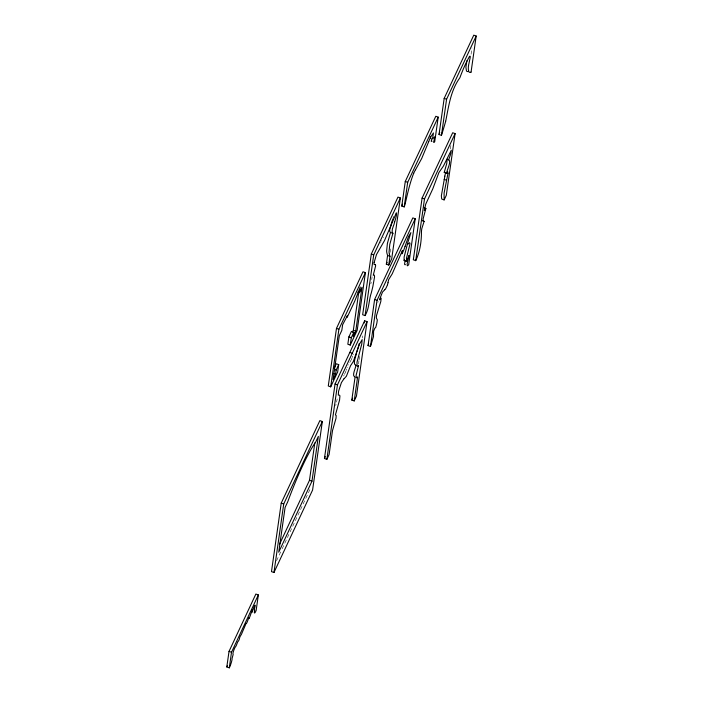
<?xml version="1.0" encoding="UTF-8"?>
<svg xmlns="http://www.w3.org/2000/svg" width="703" height="703" viewBox="0 0 703 703"><rect width="100%" height="100%" fill="white"/><g stroke="black" fill="none" stroke-linecap="round" stroke-linejoin="round"><path stroke-width="0.53" stroke-dasharray="3.52 2.64" d="M372.107 276.78L371.72 279.539M358.504 363.961L358.961 360.727M359.119 359.646L359.576 356.403M362.194 338.046L362.502 335.885M390.095 252.386L390.859 246.964M450.377 148.974L450.992 144.642M471.063 54.263L471.968 47.892M337.194 398.944L336.552 402.098M371.237 282.061L370.85 283.863M336.052 404.19L335.709 405.499M378.188 301.411L377.88 302.404M347.976 365.2L348.407 364.672M353.451 354.04L353.266 354.602M347.264 367.317L347.097 367.801M346.684 368.97L346.219 370.244M352.757 356.034L352.326 357.212M352.159 357.642L351.526 359.224M345.99 370.833L345.349 372.423M351.465 359.365L348.873 364.189M345.278 372.59L344.461 374.418M383.073 237.649L383.311 237.139M276.595 560.695L281.718 549.764M282.184 548.771L289.627 532.865M290.093 531.872L310.102 489.13M381.439 241.094L381.667 240.619M380.543 242.913L380.762 242.473M344.066 375.209L343.6 376.043"/><path stroke-width="1.05" d="M246.12 623.473L246.481 623.385A5.167 0.721 -70.2 0 0 247.113 622.181L247.843 620.354A3.304 0.457 -70.2 0 1 249.003 617.612L249.082 618.438A4.71 0.65 -70.2 0 0 249.996 616.303A6.951 0.967 -70.2 0 0 250.918 613.649L252.192 611.021L252.254 611.487A33.226 4.605 -70.2 0 0 253.335 608.57A3.928 0.545 -70.2 0 1 254.82 605.388A3.708 0.518 -70.2 0 1 254.934 606.988A20.888 2.9 -70.2 0 0 254.345 609.308L254.275 610.248L254.776 609.958A6.784 0.94 -70.2 0 0 255.374 612.137L256.138 610.512L258.353 594.931L255.874 594.035L229.029 651.373L226.805 666.954L229.292 667.85L230.048 666.233A6.784 0.94 -70.2 0 0 232.06 658.474L233.124 654.642A20.888 2.9 -70.2 0 0 232.983 653.869A3.708 0.518 -70.2 0 1 233.844 650.196A3.928 0.545 -70.2 0 1 235.329 647.024A33.226 4.605 -70.2 0 0 236.164 645.846L237.772 641.734A6.951 0.967 -70.2 0 0 238.422 641.031A4.71 0.65 -70.2 0 0 239.257 639.422L239.741 637.41A3.304 0.457 -70.2 0 1 240.804 635.38L241.419 634.334A5.167 0.721 -70.2 0 0 242.113 632.726L246.094 623.438M396.492 214.485L396.351 212.816L384.541 240.523L376.483 254.539L374.189 262.307M229.292 667.85L231.507 652.261L258.353 594.931M281.226 503.102L271.481 571.627L273.959 572.523L312.589 490.026L322.343 421.501L319.856 420.605L281.226 503.102L283.713 503.998L273.959 572.523M279.478 544.403L309.487 480.298L314.803 442.969M311.974 481.186L318.345 436.396L315.709 442.029A77.664 10.773 -70.2 0 0 287.738 501.775L285.102 507.408L278.722 552.198L311.974 481.186L309.487 480.298M357.862 292.105L359.47 292.676L361.992 287.281L355.744 331.166L353.222 336.561L353.82 332.352L351.412 331.482L348.881 336.886L347.836 344.233L350.243 345.094L357.212 330.217L365.411 272.632L362.994 271.771L336.482 328.398L328.283 385.982L330.7 386.852L337.66 371.975L338.705 364.629L336.298 363.759L334.189 368.258M330.7 386.852L338.89 329.268L365.411 272.632M359.47 292.676L360.27 287.035L354.743 301.148L347.212 317.229L347.458 315.524L342.633 324.716L341.825 330.357L339.303 335.753L333.055 379.638L335.577 374.233L336.183 370.024L338.705 364.629M344.039 378.68L341.421 382.573L338.582 391.184L338.301 395.068L339.628 395.218L339.927 396.009L339.575 399.972L335.428 414.902L336.166 415.517L336.016 418.285L332.51 430.579L329.101 454.577L326.851 459.375L324.443 458.505L335.05 383.996L364.655 320.77L367.063 321.64L356.456 396.141L354.215 400.938L351.799 400.077L355.068 377.116M326.851 459.375L337.458 384.866L367.063 321.64M350.243 345.094L351.289 337.748L353.82 332.352M352.493 332.097L353.337 330.296L358.82 291.763M389.383 254.231A86.223 11.96 -70.2 0 1 389.049 251.859L389.805 244.266L392.907 233.326L390.49 232.456L387.397 243.396L386.641 250.98A86.223 11.96 -70.2 0 0 386.966 253.361L387.573 255.461L386.325 264.196L388.741 265.066L391.729 258.678L400.376 197.956L397.96 197.095L371.307 254.02L362.66 314.742L365.077 315.603C369.295 308.696 368.732 300.374 371.298 292.852A86.232 11.96 -70.2 0 0 372.889 286.376L374.576 276.789L374.312 275.066L373.24 275.312L375.639 265.857L375.472 264.513L374.699 264.486M365.077 315.603L373.715 254.89L400.376 197.956M364.347 322.932L364.655 320.77M354.215 400.938L357.625 376.94L356.263 377.854L356.105 375.376L358.574 365.481L357.669 366.333L357.045 366.043L357.001 362.212L361.773 344.031L362.168 339.602L359.374 344.338L353.284 361.597L350.533 365.753L346.368 376.272L344.11 378.715M384.761 289.777L382.494 292.088L379.453 299.803L381.175 298.125L380.789 301.578L376.483 315.621L376.351 317.958L377.309 319.865L376.861 323.152L375.683 327.554L374.778 328.231L373.583 331.315L373.504 336.57L370.463 346.465L368.056 345.604L374.62 299.478L412.819 217.895L415.227 218.756L408.663 264.882L407.301 265.822L407.16 263.862L409.032 255.655M370.463 346.465L377.028 300.348L415.227 218.756M388.741 265.066L389.98 256.331L389.374 254.249M413.724 173.202C409.594 183.553 407.345 194.766 404.946 204.722A20.044 2.777 -70.2 0 1 404.629 205.645A27.628 3.831 -70.2 0 1 404.19 206.919L401.782 206.058L405.279 181.462L435.798 116.276L438.215 117.137L434.709 141.734A27.645 3.831 -70.2 0 1 434.331 142.138L433.663 142.384L434.788 136.777L432.538 138.878L433.435 132.946L430.64 137.076A28.674 3.981 -70.2 0 0 430.341 137.726M404.19 206.919L407.687 182.332L438.215 117.137M444.85 176.11L441.352 195.856L441.704 199.011L444.138 199.933L446.317 195.285L455.096 133.605L452.688 132.744L422.09 198.097L413.311 259.776L415.719 260.646C419.946 251.841 421.449 241.85 421.449 232.113A31.951 4.429 -70.2 0 1 421.659 229.573A13.322 1.845 -70.2 0 1 421.8 228.783A10.677 1.485 -70.2 0 1 421.87 228.396L424.12 221.366L422.512 220.786M415.719 260.646L424.498 198.958L455.096 133.605M445.676 121.259A59.544 8.26 -70.2 0 1 441.44 135.371L439.032 134.501L444.173 98.394L473.778 35.15L476.195 36.02L471.054 72.119M441.44 135.363L446.581 99.264L476.195 36.02M407.529 243.651L404.155 256.911L404.058 260.523L406.615 261.49L408.909 255.593M430.271 136.716L430.579 138.122M466.862 60.818L465.896 67.198L466.458 70.871A59.527 8.251 -70.2 0 0 468.453 71.337M359.303 343.424L358.89 345.076M405.297 260.514C405.288 261.358 403.522 265.532 405.526 264.688M358.741 345.648L356.816 351.948M431.967 138.201L431.211 141.224L431.783 141.4A25.115 3.48 -70.2 0 0 431.994 141.198M445.693 121.232C448.734 106.171 450.623 90.538 459.867 77.761C463.251 68.666 465.834 63.085 469.323 56.697C470.905 54.509 470.008 59.017 469.727 59.746C469.05 63.613 467.39 67.883 468.866 71.732A59.527 8.251 -70.2 0 0 471.063 72.101M404.207 260.62L404.462 259.723M391.114 224.582C391.026 226.744 388.223 231.076 390.49 232.456M391.219 224.231L391.799 222.35M405.077 246.384L408.364 236.841L410.904 232.631L407.687 242.974L407.81 244.275L409.647 242.684L410.025 243.739L406.492 258.133L406.615 261.49M356.614 352.616C356.228 355.823 352.352 363.89 355.639 365.209M355.99 365.156C355.753 367.933 351.649 375.789 354.655 376.782M391.923 221.946L392.195 221.102M394.603 221.972C394.33 225.215 390.437 230.777 392.907 233.326M447.881 173.553A13.823 1.916 -70.2 0 0 447.943 173.061L447.811 171.813L446.651 173.246L444.234 172.376L446.704 163.702L447.161 159.309M446.651 173.246C446.739 169.555 453.145 159.432 447.02 159.317M424.269 207.895L425.877 208.475L423.144 218.809L423.162 221.058L424.12 221.366M368.662 343.837L368.056 345.604M402.432 204.16L402.327 204.468A27.628 3.831 -70.2 0 1 401.782 206.058M387.485 284.768L388.065 282.782M428.689 141.654L421.703 158.483L415.508 169.792M227.429 665.671L226.805 666.954M448.619 159.889L450.834 153.737L451.291 150.249L443.4 166.11L438.909 172.551L432.767 188.905L425.702 204.213L424.304 210.548L425.877 208.475M386.325 264.196L387.186 262.368M283.713 503.998L322.343 421.501M324.443 458.505L325.34 456.59M351.799 400.077L352.695 398.153M444.234 172.376L444.639 171.717M387.942 282.711L388.697 279.513L392.195 273.898L402.45 250.453L401.958 253.836A6.705 0.931 -70.2 0 0 405.033 246.437M444.173 98.394L446.581 99.264M444.155 179.397L446.563 180.267M405.279 181.462L407.687 182.332M422.09 198.097L424.498 198.958M387.573 255.461L389.98 256.331M371.307 254.02L373.715 254.89M374.62 299.478L377.028 300.348M353.337 330.296L355.744 331.166M336.482 328.398L338.89 329.268M348.881 336.886L351.289 337.748M349.848 352.388L352.256 353.249M334.575 369.453L336.183 370.024M333.978 373.662L335.577 374.233M335.05 383.996L337.458 384.866M229.029 651.373L231.507 652.261M444.111 199.872L444.103 193.053L447.257 176.98A31.951 4.429 -70.2 0 0 447.908 173.509M252.43 611.9A6.784 0.94 -70.2 0 1 251.867 611.346M251.999 610.362A6.784 0.94 -70.2 0 1 252.131 609.747M445.517 172.463A30.853 4.28 -70.2 0 1 444.832 176.145M374.673 264.565A11.74 1.626 -70.2 0 1 374.128 262.439M396.554 214.353A12.223 1.696 -70.2 0 1 394.655 221.937M393.46 216.884A12.223 1.696 -70.2 0 1 393.355 217.297M392.915 218.87A12.223 1.696 -70.2 0 1 392.696 219.608M392.45 220.417A12.223 1.696 -70.2 0 1 392.239 221.067M428.681 141.637A13.814 1.916 -70.2 0 1 430.341 137.683M413.733 173.158A15.106 2.091 -70.2 0 1 415.543 169.678M387.485 284.759A6.766 0.94 -70.2 0 1 384.805 289.636M439.718 132.34A59.544 8.26 -70.2 0 1 439.032 134.501"/></g></svg>
